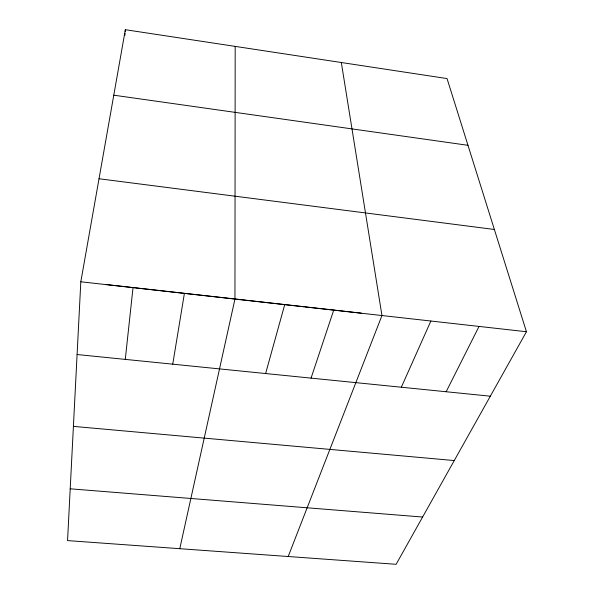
<?xml version="1.0" encoding="UTF-8"?>
<svg xmlns="http://www.w3.org/2000/svg" width="594" height="594" viewBox="0 0 594 594"><rect width="100%" height="100%" fill="white"/><g stroke="black" fill="none" stroke-linecap="round" stroke-linejoin="round"><path stroke-width="0.89" d="M235.179 46.384L234.957 299.057L179.774 548.693M80.821 281.779L67.553 540.599L396.124 564.3L526.447 331.734L447.044 78.571L125.349 29.7L80.821 281.779L526.447 331.734M124.918 35.239L125.067 33.39M125.208 31.549L125.349 29.7M125.275 359.385L133.026 287.63M172.743 364.174L184.4 293.391M265.622 373.544L284.726 304.633M311.056 378.126L333.717 310.127M288.194 556.519L381.957 315.533L341.327 62.511M401.329 387.229L430.88 321.02M446.146 391.75L479.039 326.418M70.211 488.81L422.609 517.04M73.411 426.381L454.262 460.558M77.094 354.529L490.317 396.198M105.48 284.467L134.652 287.734M135.558 287.838L304.247 306.749M305.168 306.853L361.382 313.157M99.027 178.749L494.371 229.477M113.781 95.189L467.975 145.307"/></g></svg>
